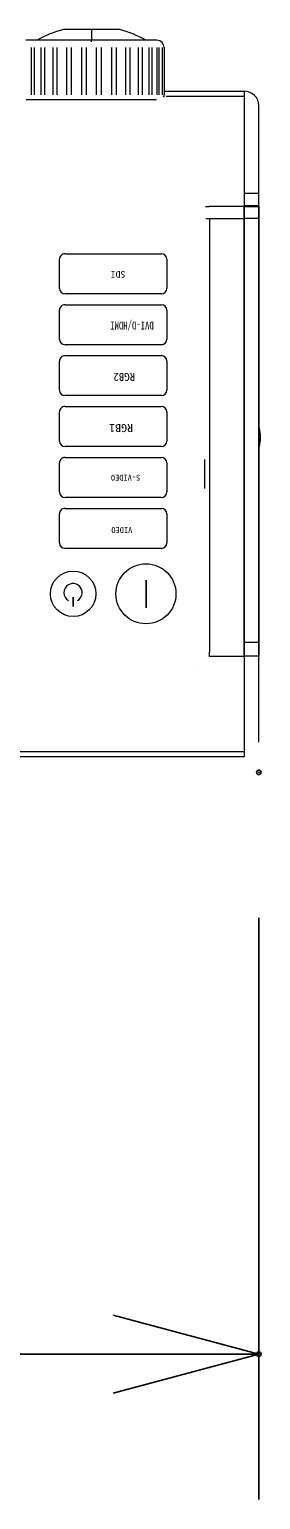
# Model space of a CAD drawing. Units: millimetres, scale not verified. Extents: x -62 to 63, y -56 to 57.
# Drawn here: x 35.95 to 39.12, y 4.18 to 24.4 of the extents above; entities that cross this region are included whole.
import ezdxf
from ezdxf.enums import TextEntityAlignment as Align

# ---------------------------------------------------------------- set-up
doc = ezdxf.new("R2010")
doc.units = ezdxf.units.MM
doc.header["$LTSCALE"] = 0.125
doc.header["$PDMODE"] = 32
doc.header["$PDSIZE"] = 0.0625
for name, color, linetype in [('0-0_0', 7, 'Continuous'), ('0-3_DEFPOINTS', 7, 'Continuous'), ('0-6_SUNPO', 7, 'Continuous')]:
    doc.layers.add(name, color=color, linetype=linetype)
doc.layers.add('0-5_GAIKEI', color=1, linetype='Continuous', lineweight=18)
doc.styles.add('ＭＳ ゴシック', font='')
doc.styles.get('ＭＳ ゴシック').set_extended_font_data('MS Gothic')

# ---------------------------------------------------------------- blocks, each defined once
blk = doc.blocks.new('_OPEN30')
at = {"layer": '0-0_0'}
blk.add_line((0, 0), (-1, 0), dxfattribs=at)
blk.add_lwpolyline([(-1, 0.26795), (0, 0), (-1, -0.26795)], dxfattribs=at)
blk = doc.blocks.new('D8')
at = {"layer": '0-3_DEFPOINTS'}
for p in [(38.7223, 12.5792), (38.7223, 4.5792)]:
    blk.add_point(p, dxfattribs=at)
at = {"layer": '0-6_SUNPO'}
for p, q in [((38.7223, 10.5792), (38.7223, 2.5792)), ((13.2973, 4.5792), (36.7223, 4.5792))]:
    blk.add_line(p, q, dxfattribs=at)
at = {"layer": '0-6_SUNPO', "xscale": 2, "yscale": 2}
blk.add_blockref('_OPEN30', (38.7223, 4.5792), dxfattribs=at)

msp = doc.modelspace()

# ---------------------------------------------------------------- linework, layer by layer
at = {"layer": '0-5_GAIKEI'}
for p, q in [((36.8008, 24.3984), (36.8008, 24.2484)), ((37.1849, 24.3984), (37.1849, 24.3984)), ((37.7009, 24.2484), (37.7008, 24.2484)), ((37.8008, 24.1484), (37.8008, 23.4984)), ((37.8002, 23.4984), (37.8008, 23.4984)), ((38.9008, 23.4741), (37.8294, 23.4741)), ((38.9008, 23.5484), (38.9008, 23.4741)), ((38.9008, 23.4741), (38.9008, 22.1484)), ((35.9051, 23.4334), (36.0544, 23.4334)), ((36.0544, 23.4334), (36.8008, 23.4334)), ((36.8008, 23.4334), (37.5472, 23.4334)), ((37.5472, 23.4334), (37.6968, 23.4334)), ((38.9008, 22.1484), (39.1008, 22.1484)), ((38.9008, 22.1484), (38.9008, 21.9742)), ((39.0208, 22.1484), (39.0208, 22.1484)), ((39.0408, 22.1484), (39.0408, 22.1486)), ((38.3699, 21.9628), (38.4202, 21.9628)), ((38.4237, 21.9628), (38.4201, 21.9628)), ((38.8996, 21.9628), (38.4237, 21.9628)), ((38.6968, 21.9628), (38.6968, 21.9628)), ((38.8996, 21.9628), (39.0996, 21.9628)), ((38.9008, 21.9742), (38.9008, 15.9675)), ((39.1008, 21.9742), (38.9008, 21.9742)), ((38.3738, 21.7985), (38.4238, 21.7985)), ((38.4238, 21.7985), (38.4238, 15.8378)), ((39.0996, 21.7985), (38.8996, 21.7985)), ((38.8996, 15.7819), (38.8996, 21.7985)), ((36.3622, 20.8378), (36.3622, 21.2378)), ((36.4372, 21.3128), (37.7622, 21.3128)), ((37.8372, 21.2378), (37.8372, 20.8378)), ((37.7622, 20.7628), (36.4372, 20.7628)), ((36.3622, 20.1378), (36.3622, 20.5378)), ((36.4372, 20.6128), (37.7622, 20.6128)), ((37.8372, 20.5378), (37.8372, 20.1378)), ((37.7622, 20.0628), (36.4372, 20.0628)), ((36.3622, 19.4378), (36.3622, 19.8378)), ((36.4372, 19.9128), (37.7622, 19.9128)), ((37.8372, 19.8378), (37.8372, 19.4378)), ((37.7622, 19.3628), (36.4372, 19.3628)), ((36.4372, 19.2128), (37.7622, 19.2128)), ((36.3622, 18.7378), (36.3622, 19.1378)), ((37.8372, 19.1378), (37.8372, 18.7378)), ((37.7622, 18.6628), (36.4372, 18.6628)), ((36.3622, 18.0378), (36.3622, 18.4378)), ((36.4372, 18.5128), (37.7622, 18.5128)), ((37.8372, 18.4378), (37.8372, 18.0378)), ((38.3596, 18.086), (38.3596, 18.486)), ((37.7622, 17.9628), (36.4372, 17.9628)), ((36.4372, 17.8128), (37.7622, 17.8128)), ((36.3622, 17.3378), (36.3622, 17.7378)), ((37.8372, 17.7378), (37.8372, 17.3378)), ((37.7622, 17.2628), (36.4372, 17.2628)), ((37.5471, 16.8269), (37.5471, 16.4431)), ((37.5476, 16.8269), (37.5476, 16.4431)), ((37.5481, 16.8269), (37.5481, 16.4431)), ((37.5486, 16.8269), (37.5486, 16.4431)), ((37.5491, 16.8269), (37.5491, 16.4431)), ((37.5496, 16.8269), (37.5496, 16.4431)), ((37.5501, 16.8269), (37.5501, 16.4431)), ((37.5506, 16.8269), (37.5506, 16.4431)), ((37.5511, 16.8269), (37.5511, 16.4431)), ((37.5516, 16.8269), (37.5516, 16.4431)), ((37.5521, 16.8269), (37.5521, 16.4431)), ((37.5526, 16.8269), (37.5526, 16.4431)), ((37.5531, 16.8269), (37.5531, 16.4431)), ((37.5536, 16.8269), (37.5536, 16.4431)), ((37.5541, 16.8269), (37.5541, 16.4431)), ((37.5546, 16.8269), (37.5546, 16.4431)), ((36.5456, 16.5921), (36.5456, 16.4655)), ((36.5461, 16.5921), (36.5461, 16.4655)), ((36.5466, 16.5921), (36.5466, 16.4655)), ((36.5471, 16.5921), (36.5471, 16.4655)), ((36.5476, 16.5921), (36.5476, 16.4655)), ((36.5481, 16.5921), (36.5481, 16.4655)), ((36.5486, 16.5921), (36.5486, 16.4655)), ((36.5491, 16.5921), (36.5491, 16.4655)), ((36.5496, 16.5921), (36.5496, 16.4655)), ((36.5501, 16.5921), (36.5501, 16.4655)), ((36.5506, 16.5921), (36.5506, 16.4655)), ((36.5511, 16.5921), (36.5511, 16.4655)), ((38.4186, 15.7819), (38.8996, 15.7819)), ((39.0996, 15.7819), (38.8996, 15.7819)), ((38.9008, 15.9675), (38.9008, 14.4676)), ((39.1008, 15.9675), (38.9008, 15.9675)), ((38.2616, 15.6494), (38.2621, 15.6498)), ((12.2996, 14.4676), (38.9008, 14.4676)), ((38.9008, 14.4676), (38.9008, 14.3984))]:
    msp.add_line(p, q, dxfattribs=at)
at = {"layer": '0-5_GAIKEI', "color": 7}
for p, q in [((35.9718, 24.1484), (35.9718, 23.4984)), ((36.0128, 24.1484), (36.0128, 23.4984)), ((36.1062, 24.1484), (36.1062, 23.4984)), ((36.158, 23.4984), (36.158, 24.1484)), ((36.271, 24.1484), (36.271, 23.4984)), ((36.3313, 23.4984), (36.3313, 24.1484)), ((36.4589, 24.1484), (36.4589, 23.4984)), ((36.5252, 23.4984), (36.5252, 24.1484)), ((36.6617, 24.1484), (36.6617, 23.4984)), ((36.731, 23.4984), (36.731, 24.1484)), ((36.8008, 24.2284), (36.8008, 24.2484)), ((36.8706, 23.4984), (36.8706, 24.1484)), ((36.94, 23.4984), (36.94, 24.1484)), ((37.0765, 24.1484), (37.0765, 23.4984)), ((37.1428, 23.4984), (37.1428, 24.1484)), ((37.2703, 24.1484), (37.2703, 23.4984)), ((37.3307, 23.4984), (37.3307, 24.1484)), ((37.4437, 24.1484), (37.4437, 23.4984)), ((37.4955, 24.1484), (37.4955, 23.4984)), ((37.5889, 24.1484), (37.5889, 23.4984)), ((37.6299, 24.1484), (37.6299, 23.4984)), ((37.6997, 24.1484), (37.6997, 23.4984)), ((37.728, 24.1484), (37.728, 23.4984)), ((37.7711, 24.1484), (37.7711, 23.4984)), ((37.8008, 23.5484), (38.9008, 23.5484)), ((39.0996, 21.9628), (39.0996, 21.7985)), ((39.0996, 21.7985), (39.0996, 15.7819)), ((38.9008, 14.3984), (12.2996, 14.3984))]:
    msp.add_line(p, q, dxfattribs=at)
at = {"layer": '0-5_GAIKEI'}
for points in [[(37.1849, 24.3984), (36.8008, 24.3984), (36.4168, 24.3984)], [(37.7008, 24.2484), (36.8008, 24.2484), (35.9008, 24.2484)], [(38.4238, 21.7985), (38.8996, 21.7985), (38.8996, 21.9628)]]:
    msp.add_lwpolyline(points, dxfattribs=at)
at = {"layer": '0-5_GAIKEI', "color": 7}
for points in [[(39.1008, 22.1484), (39.1008, 23.2742), (39.1008, 23.3484)], [(39.1008, 14.5984), (39.1008, 14.6676), (39.1008, 15.9675), (39.1008, 21.9742), (39.1008, 22.1484)]]:
    msp.add_lwpolyline(points, dxfattribs=at)
at = {"layer": '0-5_GAIKEI'}
for centre, radius in [((37.5497, 16.6378), 0.4125), ((36.5497, 16.6378), 0.3125)]:
    msp.add_circle(centre, radius, dxfattribs=at)
for centre, radius, start, end in [((36.8008, 22.9484), 1.5, 104.83513, 119.92646), ((36.8008, 22.9484), 1.5, 60.07356, 75.16489), ((37.7008, 24.1484), 0.1, 0.00002, 90), ((37.7508, 23.4984), 0.05, 319.64067, 0.00002), ((36.4372, 21.2378), 0.075, 89.99996, 180), ((37.7622, 21.2378), 0.075, 359.99998, 89.99996), ((36.4372, 20.8378), 0.075, 180, 269.99998), ((37.7622, 20.8378), 0.075, 270, 359.99998), ((36.4372, 20.5378), 0.075, 89.99996, 180), ((37.7622, 20.5378), 0.075, 359.99998, 89.99996), ((36.4372, 20.1378), 0.075, 180, 269.99998), ((37.7622, 20.1378), 0.075, 270, 359.99998), ((36.4372, 19.8378), 0.075, 89.99996, 180), ((37.7622, 19.8378), 0.075, 359.99998, 89.99996), ((36.4372, 19.4378), 0.075, 180, 269.99998), ((37.7622, 19.4378), 0.075, 270, 359.99998), ((36.4372, 19.1378), 0.075, 89.99996, 180), ((37.7622, 19.1378), 0.075, 359.99998, 89.99996), ((38.6044, 18.786), 0.5203, 359.99998, 14.39403), ((36.4372, 18.7378), 0.075, 180, 269.99998), ((37.7622, 18.7378), 0.075, 270, 359.99998), ((38.6044, 18.786), 0.5203, 345.6055, 359.99998), ((36.4372, 18.4378), 0.075, 89.99996, 180), ((37.7622, 18.4378), 0.075, 359.99998, 89.99996), ((36.4372, 18.0378), 0.075, 180, 269.99998), ((37.7622, 18.0378), 0.075, 270, 359.99998), ((36.4372, 17.7378), 0.075, 89.99996, 180), ((37.7622, 17.7378), 0.075, 359.99998, 89.99996), ((36.4372, 17.3378), 0.075, 180, 269.99998), ((37.7622, 17.3378), 0.075, 270, 359.99998), ((36.5481, 16.6536), 0.125, 300, 120), ((36.5481, 16.6536), 0.125, 120, 240), ((38.1203, 15.8378), 0.3035, 349.39352, 359.99998)]:
    msp.add_arc(centre, radius, start, end, dxfattribs=at)
at = {"layer": '0-5_GAIKEI', "color": 7}
msp.add_arc((38.9008, 23.3484), 0.2, 0.00608, 90, dxfattribs=at)

# ---------------------------------------------------------------- block references
at = {"layer": '0-6_SUNPO'}
msp.add_blockref('D8', (0.3786, 1.6043), dxfattribs=at)

# ---------------------------------------------------------------- texts
at = {"layer": '0-5_GAIKEI', "color": 7, "style": 'ＭＳ ゴシック'}
for s, height, width, p in [('SDI', 0.09164, 1.1, (37.2686, 21.1025)), ('DVI-D/HDMI', 0.11, 0.8, (37.6568, 20.4143)), ('RGB1', 0.11, 1.1, (37.3727, 19.0039))]:
    msp.add_text(s, height=height, rotation=180, dxfattribs=dict(at, width=width)).set_placement(p, align=Align.BOTTOM_LEFT)
for s, height, p in [('RGB2', 0.11, (37.4014, 19.7072)), ('S-VIDEO', 0.08065, (37.4715, 18.2985)), ('VIDEO', 0.08065, (37.362, 17.5785))]:
    msp.add_text(s, height=height, rotation=180, dxfattribs=at).set_placement(p, align=Align.BOTTOM_LEFT)

doc.saveas('drawing.dxf')
